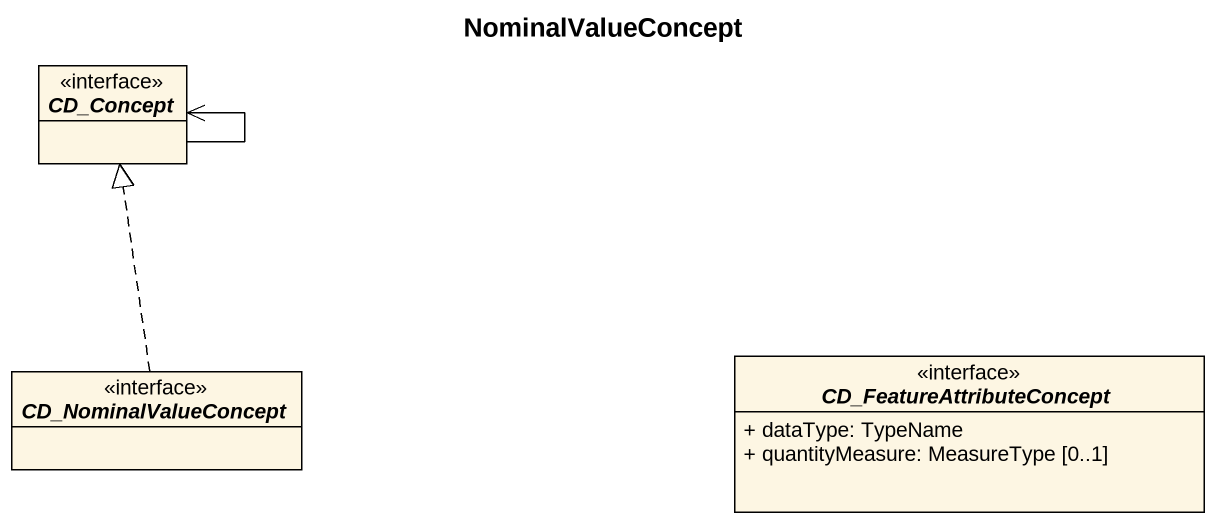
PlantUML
@startuml
title NominalValueConcept
hide circle
hide empty members
skinparam classAttributeIconSize 0
interface CD_Concept <<interface>>
interface CD_NominalValueConcept <<interface>>
interface CD_FeatureAttributeConcept <<interface>> {
  + dataType: TypeName
  + quantityMeasure: MeasureType [0..1]
}
CD_Concept --> CD_Concept
CD_NominalValueConcept .up.|> CD_Concept
@enduml
